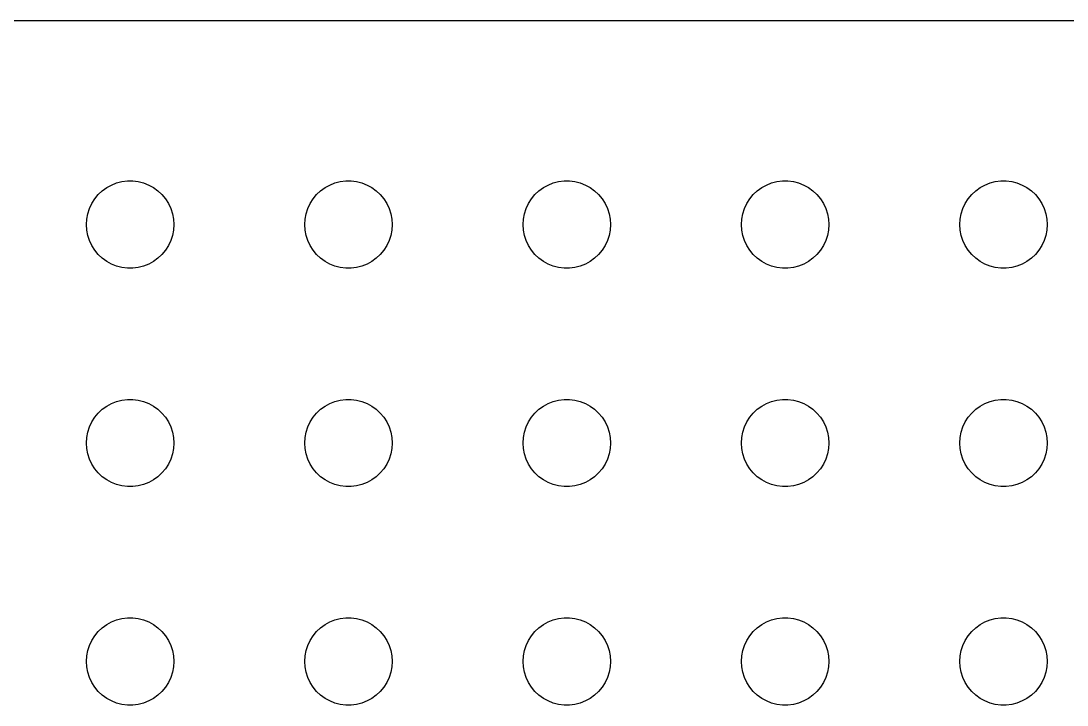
# Model space of a CAD drawing. Header units: metres. Extents: x -134 to 134, y 518 to 1078.
# Drawn here: x -3.75 to 32.18, y 712.5 to 735.99 of the extents above; entities that cross this region are included whole.
import ezdxf

# ---------------------------------------------------------------- set-up
doc = ezdxf.new("R2010")
doc.units = ezdxf.units.M

msp = doc.modelspace()

# ---------------------------------------------------------------- linework, layer by layer
for p, q in [((129.814, 735.99), (-129.814, 735.99)), ((-0.95613, 730.156), (-0.80373, 730.266)), ((-0.80373, 730.266), (-0.63866, 730.357)), ((-0.63866, 730.357), (-0.46352, 730.427)), ((-0.46352, 730.427), (-0.28107, 730.473)), ((-0.28107, 730.473), (-0.09418, 730.497)), ((-0.09418, 730.497), (0.09418, 730.497)), ((0.09418, 730.497), (0.28107, 730.473)), ((0.28107, 730.473), (0.46352, 730.427)), ((0.46352, 730.427), (0.63866, 730.357)), ((0.63866, 730.357), (0.80373, 730.266)), ((0.80373, 730.266), (0.95613, 730.156)), ((6.54385, 730.156), (6.69626, 730.266)), ((6.69626, 730.266), (6.86133, 730.357)), ((6.86133, 730.357), (7.03647, 730.427)), ((7.03647, 730.427), (7.21892, 730.473)), ((7.21892, 730.473), (7.40581, 730.497)), ((7.40581, 730.497), (7.59418, 730.497)), ((7.59418, 730.497), (7.78107, 730.473)), ((7.78107, 730.473), (7.96352, 730.427)), ((7.96352, 730.427), (8.13866, 730.357)), ((8.13866, 730.357), (8.30373, 730.266)), ((8.30373, 730.266), (8.45613, 730.156)), ((14.0439, 730.156), (14.1963, 730.266)), ((14.1963, 730.266), (14.3613, 730.357)), ((14.3613, 730.357), (14.5365, 730.427)), ((14.5365, 730.427), (14.7189, 730.473)), ((14.7189, 730.473), (14.9058, 730.497)), ((14.9058, 730.497), (15.0942, 730.497)), ((15.0942, 730.497), (15.2811, 730.473)), ((15.2811, 730.473), (15.4635, 730.427)), ((15.4635, 730.427), (15.6387, 730.357)), ((15.6387, 730.357), (15.8037, 730.266)), ((15.8037, 730.266), (15.9561, 730.156)), ((21.5439, 730.156), (21.6963, 730.266)), ((21.6963, 730.266), (21.8613, 730.357)), ((21.8613, 730.357), (22.0365, 730.427)), ((22.0365, 730.427), (22.2189, 730.473)), ((22.2189, 730.473), (22.4058, 730.497)), ((22.4058, 730.497), (22.5942, 730.497)), ((22.5942, 730.497), (22.7811, 730.473)), ((22.7811, 730.473), (22.9635, 730.427)), ((22.9635, 730.427), (23.1387, 730.357)), ((23.1387, 730.357), (23.3037, 730.266)), ((23.3037, 730.266), (23.4561, 730.156)), ((29.0439, 730.156), (29.1963, 730.266)), ((29.1963, 730.266), (29.3613, 730.357)), ((29.3613, 730.357), (29.5365, 730.427)), ((29.5365, 730.427), (29.7189, 730.473)), ((29.7189, 730.473), (29.9058, 730.497)), ((29.9058, 730.497), (30.0942, 730.497)), ((30.0942, 730.497), (30.2811, 730.473)), ((30.2811, 730.473), (30.4635, 730.427)), ((30.4635, 730.427), (30.6387, 730.357)), ((30.6387, 730.357), (30.8037, 730.266)), ((30.8037, 730.266), (30.9561, 730.156)), ((-1.31445, 729.723), (-1.21352, 729.882)), ((-1.21352, 729.882), (-1.09344, 730.027)), ((-1.09344, 730.027), (-0.95613, 730.156)), ((0.95613, 730.156), (1.09344, 730.027)), ((1.09344, 730.027), (1.21352, 729.882)), ((1.21352, 729.882), (1.31445, 729.723)), ((6.18553, 729.723), (6.28647, 729.882)), ((6.28647, 729.882), (6.40654, 730.027)), ((6.40654, 730.027), (6.54385, 730.156)), ((8.45613, 730.156), (8.59344, 730.027)), ((8.59344, 730.027), (8.71352, 729.882)), ((8.71352, 729.882), (8.81445, 729.723)), ((13.6855, 729.723), (13.7865, 729.882)), ((13.7865, 729.882), (13.9065, 730.027)), ((13.9065, 730.027), (14.0439, 730.156)), ((15.9561, 730.156), (16.0934, 730.027)), ((16.0934, 730.027), (16.2135, 729.882)), ((16.2135, 729.882), (16.3145, 729.723)), ((21.1855, 729.723), (21.2865, 729.882)), ((21.2865, 729.882), (21.4065, 730.027)), ((21.4065, 730.027), (21.5439, 730.156)), ((23.4561, 730.156), (23.5934, 730.027)), ((23.5934, 730.027), (23.7135, 729.882)), ((23.7135, 729.882), (23.8145, 729.723)), ((28.6855, 729.723), (28.7865, 729.882)), ((28.7865, 729.882), (28.9065, 730.027)), ((28.9065, 730.027), (29.0439, 730.156)), ((30.9561, 730.156), (31.0934, 730.027)), ((31.0934, 730.027), (31.2135, 729.882)), ((31.2135, 729.882), (31.3145, 729.723)), ((-1.45287, 729.373), (-1.39465, 729.552)), ((-1.39465, 729.552), (-1.31445, 729.723)), ((1.31445, 729.723), (1.39465, 729.552)), ((1.39465, 729.552), (1.45287, 729.373)), ((6.04712, 729.373), (6.10533, 729.552)), ((6.10533, 729.552), (6.18553, 729.723)), ((8.81445, 729.723), (8.89465, 729.552)), ((8.89465, 729.552), (8.95287, 729.373)), ((13.5471, 729.373), (13.6053, 729.552)), ((13.6053, 729.552), (13.6855, 729.723)), ((16.3145, 729.723), (16.3947, 729.552)), ((16.3947, 729.552), (16.4529, 729.373)), ((21.0471, 729.373), (21.1053, 729.552)), ((21.1053, 729.552), (21.1855, 729.723)), ((23.8145, 729.723), (23.8947, 729.552)), ((23.8947, 729.552), (23.9529, 729.373)), ((28.5471, 729.373), (28.6053, 729.552)), ((28.6053, 729.552), (28.6855, 729.723)), ((31.3145, 729.723), (31.3947, 729.552)), ((31.3947, 729.552), (31.4529, 729.373)), ((-1.5, 729), (-1.48816, 729.188)), ((-1.48816, 729.188), (-1.45287, 729.373)), ((1.45287, 729.373), (1.48816, 729.188)), ((1.48816, 729.188), (1.5, 729)), ((6, 729), (6.01183, 729.188)), ((6.01183, 729.188), (6.04712, 729.373)), ((8.95287, 729.373), (8.98816, 729.188)), ((8.98816, 729.188), (9, 729)), ((13.5, 729), (13.5118, 729.188)), ((13.5118, 729.188), (13.5471, 729.373)), ((16.4529, 729.373), (16.4882, 729.188)), ((16.4882, 729.188), (16.5, 729)), ((21, 729), (21.0118, 729.188)), ((21.0118, 729.188), (21.0471, 729.373)), ((23.9529, 729.373), (23.9882, 729.188)), ((23.9882, 729.188), (24, 729)), ((28.5, 729), (28.5118, 729.188)), ((28.5118, 729.188), (28.5471, 729.373)), ((31.4529, 729.373), (31.4882, 729.188)), ((31.4882, 729.188), (31.5, 729)), ((-1.48816, 728.812), (-1.5, 729)), ((-1.45287, 728.627), (-1.48816, 728.812)), ((1.48816, 728.812), (1.45287, 728.627)), ((1.5, 729), (1.48816, 728.812)), ((6.01183, 728.812), (6, 729)), ((6.04712, 728.627), (6.01183, 728.812)), ((8.98816, 728.812), (8.95287, 728.627)), ((9, 729), (8.98816, 728.812)), ((13.5118, 728.812), (13.5, 729)), ((13.5471, 728.627), (13.5118, 728.812)), ((16.4882, 728.812), (16.4529, 728.627)), ((16.5, 729), (16.4882, 728.812)), ((21.0118, 728.812), (21, 729)), ((21.0471, 728.627), (21.0118, 728.812)), ((23.9882, 728.812), (23.9529, 728.627)), ((24, 729), (23.9882, 728.812)), ((28.5118, 728.812), (28.5, 729)), ((28.5471, 728.627), (28.5118, 728.812)), ((31.4882, 728.812), (31.4529, 728.627)), ((31.5, 729), (31.4882, 728.812)), ((-1.39465, 728.448), (-1.45287, 728.627)), ((-1.31445, 728.277), (-1.39465, 728.448)), ((1.39465, 728.448), (1.31445, 728.277)), ((1.45287, 728.627), (1.39465, 728.448)), ((6.10533, 728.448), (6.04712, 728.627)), ((6.18553, 728.277), (6.10533, 728.448)), ((8.89465, 728.448), (8.81445, 728.277)), ((8.95287, 728.627), (8.89465, 728.448)), ((13.6053, 728.448), (13.5471, 728.627)), ((13.6855, 728.277), (13.6053, 728.448)), ((16.3947, 728.448), (16.3145, 728.277)), ((16.4529, 728.627), (16.3947, 728.448)), ((21.1053, 728.448), (21.0471, 728.627)), ((21.1855, 728.277), (21.1053, 728.448)), ((23.8947, 728.448), (23.8145, 728.277)), ((23.9529, 728.627), (23.8947, 728.448)), ((28.6053, 728.448), (28.5471, 728.627)), ((28.6855, 728.277), (28.6053, 728.448)), ((31.3947, 728.448), (31.3145, 728.277)), ((31.4529, 728.627), (31.3947, 728.448)), ((-1.21352, 728.118), (-1.31445, 728.277)), ((-1.09344, 727.973), (-1.21352, 728.118)), ((1.21352, 728.118), (1.09344, 727.973)), ((1.31445, 728.277), (1.21352, 728.118)), ((6.28647, 728.118), (6.18553, 728.277)), ((6.40654, 727.973), (6.28647, 728.118)), ((8.71352, 728.118), (8.59344, 727.973)), ((8.81445, 728.277), (8.71352, 728.118)), ((13.7865, 728.118), (13.6855, 728.277)), ((13.9065, 727.973), (13.7865, 728.118)), ((16.2135, 728.118), (16.0934, 727.973)), ((16.3145, 728.277), (16.2135, 728.118)), ((21.2865, 728.118), (21.1855, 728.277)), ((21.4065, 727.973), (21.2865, 728.118)), ((23.7135, 728.118), (23.5934, 727.973)), ((23.8145, 728.277), (23.7135, 728.118)), ((28.7865, 728.118), (28.6855, 728.277)), ((28.9065, 727.973), (28.7865, 728.118)), ((31.2135, 728.118), (31.0934, 727.973)), ((31.3145, 728.277), (31.2135, 728.118)), ((-0.95613, 727.844), (-1.09344, 727.973)), ((-0.80373, 727.734), (-0.95613, 727.844)), ((-0.63866, 727.643), (-0.80373, 727.734)), ((0.80373, 727.734), (0.63866, 727.643)), ((0.95613, 727.844), (0.80373, 727.734)), ((1.09344, 727.973), (0.95613, 727.844)), ((6.54385, 727.844), (6.40654, 727.973)), ((6.69626, 727.734), (6.54385, 727.844)), ((6.86133, 727.643), (6.69626, 727.734)), ((8.30373, 727.734), (8.13866, 727.643)), ((8.45613, 727.844), (8.30373, 727.734)), ((8.59344, 727.973), (8.45613, 727.844)), ((14.0439, 727.844), (13.9065, 727.973)), ((14.1963, 727.734), (14.0439, 727.844)), ((14.3613, 727.643), (14.1963, 727.734)), ((15.8037, 727.734), (15.6387, 727.643)), ((15.9561, 727.844), (15.8037, 727.734)), ((16.0934, 727.973), (15.9561, 727.844)), ((21.5439, 727.844), (21.4065, 727.973)), ((21.6963, 727.734), (21.5439, 727.844)), ((21.8613, 727.643), (21.6963, 727.734)), ((23.3037, 727.734), (23.1387, 727.643)), ((23.4561, 727.844), (23.3037, 727.734)), ((23.5934, 727.973), (23.4561, 727.844)), ((29.0439, 727.844), (28.9065, 727.973)), ((29.1963, 727.734), (29.0439, 727.844)), ((29.3613, 727.643), (29.1963, 727.734)), ((30.8037, 727.734), (30.6387, 727.643)), ((30.9561, 727.844), (30.8037, 727.734)), ((31.0934, 727.973), (30.9561, 727.844)), ((-0.46352, 727.573), (-0.63866, 727.643)), ((-0.28107, 727.527), (-0.46352, 727.573)), ((-0.09418, 727.503), (-0.28107, 727.527)), ((0.09418, 727.503), (-0.09418, 727.503)), ((0.28107, 727.527), (0.09418, 727.503)), ((0.46352, 727.573), (0.28107, 727.527)), ((0.63866, 727.643), (0.46352, 727.573)), ((7.03647, 727.573), (6.86133, 727.643)), ((7.21892, 727.527), (7.03647, 727.573)), ((7.40581, 727.503), (7.21892, 727.527)), ((7.59418, 727.503), (7.40581, 727.503)), ((7.78107, 727.527), (7.59418, 727.503)), ((7.96352, 727.573), (7.78107, 727.527)), ((8.13866, 727.643), (7.96352, 727.573)), ((14.5365, 727.573), (14.3613, 727.643)), ((14.7189, 727.527), (14.5365, 727.573)), ((14.9058, 727.503), (14.7189, 727.527)), ((15.0942, 727.503), (14.9058, 727.503)), ((15.2811, 727.527), (15.0942, 727.503)), ((15.4635, 727.573), (15.2811, 727.527)), ((15.6387, 727.643), (15.4635, 727.573)), ((22.0365, 727.573), (21.8613, 727.643)), ((22.2189, 727.527), (22.0365, 727.573)), ((22.4058, 727.503), (22.2189, 727.527)), ((22.5942, 727.503), (22.4058, 727.503)), ((22.7811, 727.527), (22.5942, 727.503)), ((22.9635, 727.573), (22.7811, 727.527)), ((23.1387, 727.643), (22.9635, 727.573)), ((29.5365, 727.573), (29.3613, 727.643)), ((29.7189, 727.527), (29.5365, 727.573)), ((29.9058, 727.503), (29.7189, 727.527)), ((30.0942, 727.503), (29.9058, 727.503)), ((30.2811, 727.527), (30.0942, 727.503)), ((30.4635, 727.573), (30.2811, 727.527)), ((30.6387, 727.643), (30.4635, 727.573)), ((-0.28107, 722.973), (-0.09418, 722.997)), ((-0.09418, 722.997), (0.09418, 722.997)), ((0.09418, 722.997), (0.28107, 722.973)), ((7.21892, 722.973), (7.40581, 722.997)), ((7.40581, 722.997), (7.59418, 722.997)), ((7.59418, 722.997), (7.78107, 722.973)), ((14.7189, 722.973), (14.9058, 722.997)), ((14.9058, 722.997), (15.0942, 722.997)), ((15.0942, 722.997), (15.2811, 722.973)), ((22.2189, 722.973), (22.4058, 722.997)), ((22.4058, 722.997), (22.5942, 722.997)), ((22.5942, 722.997), (22.7811, 722.973)), ((29.7189, 722.973), (29.9058, 722.997)), ((29.9058, 722.997), (30.0942, 722.997)), ((30.0942, 722.997), (30.2811, 722.973)), ((-1.09344, 722.527), (-0.95613, 722.656)), ((-0.95613, 722.656), (-0.80373, 722.766)), ((-0.80373, 722.766), (-0.63866, 722.857)), ((-0.63866, 722.857), (-0.46352, 722.927)), ((-0.46352, 722.927), (-0.28107, 722.973)), ((0.28107, 722.973), (0.46352, 722.927)), ((0.46352, 722.927), (0.63866, 722.857)), ((0.63866, 722.857), (0.80373, 722.766)), ((0.80373, 722.766), (0.95613, 722.656)), ((0.95613, 722.656), (1.09344, 722.527)), ((6.40654, 722.527), (6.54385, 722.656)), ((6.54385, 722.656), (6.69626, 722.766)), ((6.69626, 722.766), (6.86133, 722.857)), ((6.86133, 722.857), (7.03647, 722.927)), ((7.03647, 722.927), (7.21892, 722.973)), ((7.78107, 722.973), (7.96352, 722.927)), ((7.96352, 722.927), (8.13866, 722.857)), ((8.13866, 722.857), (8.30373, 722.766)), ((8.30373, 722.766), (8.45613, 722.656)), ((8.45613, 722.656), (8.59344, 722.527)), ((13.9065, 722.527), (14.0439, 722.656)), ((14.0439, 722.656), (14.1963, 722.766)), ((14.1963, 722.766), (14.3613, 722.857)), ((14.3613, 722.857), (14.5365, 722.927)), ((14.5365, 722.927), (14.7189, 722.973)), ((15.2811, 722.973), (15.4635, 722.927)), ((15.4635, 722.927), (15.6387, 722.857)), ((15.6387, 722.857), (15.8037, 722.766)), ((15.8037, 722.766), (15.9561, 722.656)), ((15.9561, 722.656), (16.0934, 722.527)), ((21.4065, 722.527), (21.5439, 722.656)), ((21.5439, 722.656), (21.6963, 722.766)), ((21.6963, 722.766), (21.8613, 722.857)), ((21.8613, 722.857), (22.0365, 722.927)), ((22.0365, 722.927), (22.2189, 722.973)), ((22.7811, 722.973), (22.9635, 722.927)), ((22.9635, 722.927), (23.1387, 722.857)), ((23.1387, 722.857), (23.3037, 722.766)), ((23.3037, 722.766), (23.4561, 722.656)), ((23.4561, 722.656), (23.5934, 722.527)), ((28.9065, 722.527), (29.0439, 722.656)), ((29.0439, 722.656), (29.1963, 722.766)), ((29.1963, 722.766), (29.3613, 722.857)), ((29.3613, 722.857), (29.5365, 722.927)), ((29.5365, 722.927), (29.7189, 722.973)), ((30.2811, 722.973), (30.4635, 722.927)), ((30.4635, 722.927), (30.6387, 722.857)), ((30.6387, 722.857), (30.8037, 722.766)), ((30.8037, 722.766), (30.9561, 722.656)), ((30.9561, 722.656), (31.0934, 722.527)), ((-1.31445, 722.223), (-1.21352, 722.382)), ((-1.21352, 722.382), (-1.09344, 722.527)), ((1.09344, 722.527), (1.21352, 722.382)), ((1.21352, 722.382), (1.31445, 722.223)), ((6.18553, 722.223), (6.28647, 722.382)), ((6.28647, 722.382), (6.40654, 722.527)), ((8.59344, 722.527), (8.71352, 722.382)), ((8.71352, 722.382), (8.81445, 722.223)), ((13.6855, 722.223), (13.7865, 722.382)), ((13.7865, 722.382), (13.9065, 722.527)), ((16.0934, 722.527), (16.2135, 722.382)), ((16.2135, 722.382), (16.3145, 722.223)), ((21.1855, 722.223), (21.2865, 722.382)), ((21.2865, 722.382), (21.4065, 722.527)), ((23.5934, 722.527), (23.7135, 722.382)), ((23.7135, 722.382), (23.8145, 722.223)), ((28.6855, 722.223), (28.7865, 722.382)), ((28.7865, 722.382), (28.9065, 722.527)), ((31.0934, 722.527), (31.2135, 722.382)), ((31.2135, 722.382), (31.3145, 722.223)), ((-1.45287, 721.873), (-1.39465, 722.052)), ((-1.39465, 722.052), (-1.31445, 722.223)), ((1.31445, 722.223), (1.39465, 722.052)), ((1.39465, 722.052), (1.45287, 721.873)), ((6.04712, 721.873), (6.10533, 722.052)), ((6.10533, 722.052), (6.18553, 722.223)), ((8.81445, 722.223), (8.89465, 722.052)), ((8.89465, 722.052), (8.95287, 721.873)), ((13.5471, 721.873), (13.6053, 722.052)), ((13.6053, 722.052), (13.6855, 722.223)), ((16.3145, 722.223), (16.3947, 722.052)), ((16.3947, 722.052), (16.4529, 721.873)), ((21.0471, 721.873), (21.1053, 722.052)), ((21.1053, 722.052), (21.1855, 722.223)), ((23.8145, 722.223), (23.8947, 722.052)), ((23.8947, 722.052), (23.9529, 721.873)), ((28.5471, 721.873), (28.6053, 722.052)), ((28.6053, 722.052), (28.6855, 722.223)), ((31.3145, 722.223), (31.3947, 722.052)), ((31.3947, 722.052), (31.4529, 721.873)), ((-1.5, 721.5), (-1.48816, 721.688)), ((-1.48816, 721.688), (-1.45287, 721.873)), ((1.45287, 721.873), (1.48816, 721.688)), ((1.48816, 721.688), (1.5, 721.5)), ((6, 721.5), (6.01183, 721.688)), ((6.01183, 721.688), (6.04712, 721.873)), ((8.95287, 721.873), (8.98816, 721.688)), ((8.98816, 721.688), (9, 721.5)), ((13.5, 721.5), (13.5118, 721.688)), ((13.5118, 721.688), (13.5471, 721.873)), ((16.4529, 721.873), (16.4882, 721.688)), ((16.4882, 721.688), (16.5, 721.5)), ((21, 721.5), (21.0118, 721.688)), ((21.0118, 721.688), (21.0471, 721.873)), ((23.9529, 721.873), (23.9882, 721.688)), ((23.9882, 721.688), (24, 721.5)), ((28.5, 721.5), (28.5118, 721.688)), ((28.5118, 721.688), (28.5471, 721.873)), ((31.4529, 721.873), (31.4882, 721.688)), ((31.4882, 721.688), (31.5, 721.5)), ((-1.48816, 721.312), (-1.5, 721.5)), ((-1.45287, 721.127), (-1.48816, 721.312)), ((1.48816, 721.312), (1.45287, 721.127)), ((1.5, 721.5), (1.48816, 721.312)), ((6.01183, 721.312), (6, 721.5)), ((6.04712, 721.127), (6.01183, 721.312)), ((8.98816, 721.312), (8.95287, 721.127)), ((9, 721.5), (8.98816, 721.312)), ((13.5118, 721.312), (13.5, 721.5)), ((13.5471, 721.127), (13.5118, 721.312)), ((16.4882, 721.312), (16.4529, 721.127)), ((16.5, 721.5), (16.4882, 721.312)), ((21.0118, 721.312), (21, 721.5)), ((21.0471, 721.127), (21.0118, 721.312)), ((23.9882, 721.312), (23.9529, 721.127)), ((24, 721.5), (23.9882, 721.312)), ((28.5118, 721.312), (28.5, 721.5)), ((28.5471, 721.127), (28.5118, 721.312)), ((31.4882, 721.312), (31.4529, 721.127)), ((31.5, 721.5), (31.4882, 721.312)), ((-1.39465, 720.948), (-1.45287, 721.127)), ((-1.31445, 720.777), (-1.39465, 720.948)), ((1.39465, 720.948), (1.31445, 720.777)), ((1.45287, 721.127), (1.39465, 720.948)), ((6.10533, 720.948), (6.04712, 721.127)), ((6.18553, 720.777), (6.10533, 720.948)), ((8.89465, 720.948), (8.81445, 720.777)), ((8.95287, 721.127), (8.89465, 720.948)), ((13.6053, 720.948), (13.5471, 721.127)), ((13.6855, 720.777), (13.6053, 720.948)), ((16.3947, 720.948), (16.3145, 720.777)), ((16.4529, 721.127), (16.3947, 720.948)), ((21.1053, 720.948), (21.0471, 721.127)), ((21.1855, 720.777), (21.1053, 720.948)), ((23.8947, 720.948), (23.8145, 720.777)), ((23.9529, 721.127), (23.8947, 720.948)), ((28.6053, 720.948), (28.5471, 721.127)), ((28.6855, 720.777), (28.6053, 720.948)), ((31.3947, 720.948), (31.3145, 720.777)), ((31.4529, 721.127), (31.3947, 720.948)), ((-1.21352, 720.618), (-1.31445, 720.777)), ((-1.09344, 720.473), (-1.21352, 720.618)), ((-0.95613, 720.344), (-1.09344, 720.473)), ((1.09344, 720.473), (0.95613, 720.344)), ((1.21352, 720.618), (1.09344, 720.473)), ((1.31445, 720.777), (1.21352, 720.618)), ((6.28647, 720.618), (6.18553, 720.777)), ((6.40654, 720.473), (6.28647, 720.618)), ((6.54385, 720.344), (6.40654, 720.473)), ((8.59344, 720.473), (8.45613, 720.344)), ((8.71352, 720.618), (8.59344, 720.473)), ((8.81445, 720.777), (8.71352, 720.618)), ((13.7865, 720.618), (13.6855, 720.777)), ((13.9065, 720.473), (13.7865, 720.618)), ((14.0439, 720.344), (13.9065, 720.473)), ((16.0934, 720.473), (15.9561, 720.344)), ((16.2135, 720.618), (16.0934, 720.473)), ((16.3145, 720.777), (16.2135, 720.618)), ((21.2865, 720.618), (21.1855, 720.777)), ((21.4065, 720.473), (21.2865, 720.618)), ((21.5439, 720.344), (21.4065, 720.473)), ((23.5934, 720.473), (23.4561, 720.344)), ((23.7135, 720.618), (23.5934, 720.473)), ((23.8145, 720.777), (23.7135, 720.618)), ((28.7865, 720.618), (28.6855, 720.777)), ((28.9065, 720.473), (28.7865, 720.618)), ((29.0439, 720.344), (28.9065, 720.473)), ((31.0934, 720.473), (30.9561, 720.344)), ((31.2135, 720.618), (31.0934, 720.473)), ((31.3145, 720.777), (31.2135, 720.618)), ((-0.80373, 720.234), (-0.95613, 720.344)), ((-0.63866, 720.143), (-0.80373, 720.234)), ((-0.46352, 720.073), (-0.63866, 720.143)), ((0.63866, 720.143), (0.46352, 720.073)), ((0.80373, 720.234), (0.63866, 720.143)), ((0.95613, 720.344), (0.80373, 720.234)), ((6.69626, 720.234), (6.54385, 720.344)), ((6.86133, 720.143), (6.69626, 720.234)), ((7.03647, 720.073), (6.86133, 720.143)), ((8.13866, 720.143), (7.96352, 720.073)), ((8.30373, 720.234), (8.13866, 720.143)), ((8.45613, 720.344), (8.30373, 720.234)), ((14.1963, 720.234), (14.0439, 720.344)), ((14.3613, 720.143), (14.1963, 720.234)), ((14.5365, 720.073), (14.3613, 720.143)), ((15.6387, 720.143), (15.4635, 720.073)), ((15.8037, 720.234), (15.6387, 720.143)), ((15.9561, 720.344), (15.8037, 720.234)), ((21.6963, 720.234), (21.5439, 720.344)), ((21.8613, 720.143), (21.6963, 720.234)), ((22.0365, 720.073), (21.8613, 720.143)), ((23.1387, 720.143), (22.9635, 720.073)), ((23.3037, 720.234), (23.1387, 720.143)), ((23.4561, 720.344), (23.3037, 720.234)), ((29.1963, 720.234), (29.0439, 720.344)), ((29.3613, 720.143), (29.1963, 720.234)), ((29.5365, 720.073), (29.3613, 720.143)), ((30.6387, 720.143), (30.4635, 720.073)), ((30.8037, 720.234), (30.6387, 720.143)), ((30.9561, 720.344), (30.8037, 720.234)), ((-0.28107, 720.027), (-0.46352, 720.073)), ((-0.09418, 720.003), (-0.28107, 720.027)), ((0.09418, 720.003), (-0.09418, 720.003)), ((0.28107, 720.027), (0.09418, 720.003)), ((0.46352, 720.073), (0.28107, 720.027)), ((7.21892, 720.027), (7.03647, 720.073)), ((7.40581, 720.003), (7.21892, 720.027)), ((7.59418, 720.003), (7.40581, 720.003)), ((7.78107, 720.027), (7.59418, 720.003)), ((7.96352, 720.073), (7.78107, 720.027)), ((14.7189, 720.027), (14.5365, 720.073)), ((14.9058, 720.003), (14.7189, 720.027)), ((15.0942, 720.003), (14.9058, 720.003)), ((15.2811, 720.027), (15.0942, 720.003)), ((15.4635, 720.073), (15.2811, 720.027)), ((22.2189, 720.027), (22.0365, 720.073)), ((22.4058, 720.003), (22.2189, 720.027)), ((22.5942, 720.003), (22.4058, 720.003)), ((22.7811, 720.027), (22.5942, 720.003)), ((22.9635, 720.073), (22.7811, 720.027)), ((29.7189, 720.027), (29.5365, 720.073)), ((29.9058, 720.003), (29.7189, 720.027)), ((30.0942, 720.003), (29.9058, 720.003)), ((30.2811, 720.027), (30.0942, 720.003)), ((30.4635, 720.073), (30.2811, 720.027)), ((-0.46352, 715.427), (-0.28107, 715.473)), ((-0.28107, 715.473), (-0.09418, 715.497)), ((-0.09418, 715.497), (0.09418, 715.497)), ((0.09418, 715.497), (0.28107, 715.473)), ((0.28107, 715.473), (0.46352, 715.427)), ((7.03647, 715.427), (7.21892, 715.473)), ((7.21892, 715.473), (7.40581, 715.497)), ((7.40581, 715.497), (7.59418, 715.497)), ((7.59418, 715.497), (7.78107, 715.473)), ((7.78107, 715.473), (7.96352, 715.427)), ((14.5365, 715.427), (14.7189, 715.473)), ((14.7189, 715.473), (14.9058, 715.497)), ((14.9058, 715.497), (15.0942, 715.497)), ((15.0942, 715.497), (15.2811, 715.473)), ((15.2811, 715.473), (15.4635, 715.427)), ((22.0365, 715.427), (22.2189, 715.473)), ((22.2189, 715.473), (22.4058, 715.497)), ((22.4058, 715.497), (22.5942, 715.497)), ((22.5942, 715.497), (22.7811, 715.473)), ((22.7811, 715.473), (22.9635, 715.427)), ((29.5365, 715.427), (29.7189, 715.473)), ((29.7189, 715.473), (29.9058, 715.497)), ((29.9058, 715.497), (30.0942, 715.497)), ((30.0942, 715.497), (30.2811, 715.473)), ((30.2811, 715.473), (30.4635, 715.427)), ((-1.09344, 715.027), (-0.95613, 715.156)), ((-0.95613, 715.156), (-0.80373, 715.266)), ((-0.80373, 715.266), (-0.63866, 715.357)), ((-0.63866, 715.357), (-0.46352, 715.427)), ((0.46352, 715.427), (0.63866, 715.357)), ((0.63866, 715.357), (0.80373, 715.266)), ((0.80373, 715.266), (0.95613, 715.156)), ((0.95613, 715.156), (1.09344, 715.027)), ((6.40654, 715.027), (6.54385, 715.156)), ((6.54385, 715.156), (6.69626, 715.266)), ((6.69626, 715.266), (6.86133, 715.357)), ((6.86133, 715.357), (7.03647, 715.427)), ((7.96352, 715.427), (8.13866, 715.357)), ((8.13866, 715.357), (8.30373, 715.266)), ((8.30373, 715.266), (8.45613, 715.156)), ((8.45613, 715.156), (8.59344, 715.027)), ((13.9065, 715.027), (14.0439, 715.156)), ((14.0439, 715.156), (14.1963, 715.266)), ((14.1963, 715.266), (14.3613, 715.357)), ((14.3613, 715.357), (14.5365, 715.427)), ((15.4635, 715.427), (15.6387, 715.357)), ((15.6387, 715.357), (15.8037, 715.266)), ((15.8037, 715.266), (15.9561, 715.156)), ((15.9561, 715.156), (16.0934, 715.027)), ((21.4065, 715.027), (21.5439, 715.156)), ((21.5439, 715.156), (21.6963, 715.266)), ((21.6963, 715.266), (21.8613, 715.357)), ((21.8613, 715.357), (22.0365, 715.427)), ((22.9635, 715.427), (23.1387, 715.357)), ((23.1387, 715.357), (23.3037, 715.266)), ((23.3037, 715.266), (23.4561, 715.156)), ((23.4561, 715.156), (23.5934, 715.027)), ((28.9065, 715.027), (29.0439, 715.156)), ((29.0439, 715.156), (29.1963, 715.266)), ((29.1963, 715.266), (29.3613, 715.357)), ((29.3613, 715.357), (29.5365, 715.427)), ((30.4635, 715.427), (30.6387, 715.357)), ((30.6387, 715.357), (30.8037, 715.266)), ((30.8037, 715.266), (30.9561, 715.156)), ((30.9561, 715.156), (31.0934, 715.027)), ((-1.39465, 714.552), (-1.31445, 714.723)), ((-1.31445, 714.723), (-1.21352, 714.882)), ((-1.21352, 714.882), (-1.09344, 715.027)), ((1.09344, 715.027), (1.21352, 714.882)), ((1.21352, 714.882), (1.31445, 714.723)), ((1.31445, 714.723), (1.39465, 714.552)), ((6.10533, 714.552), (6.18553, 714.723)), ((6.18553, 714.723), (6.28647, 714.882)), ((6.28647, 714.882), (6.40654, 715.027)), ((8.59344, 715.027), (8.71352, 714.882)), ((8.71352, 714.882), (8.81445, 714.723)), ((8.81445, 714.723), (8.89465, 714.552)), ((13.6053, 714.552), (13.6855, 714.723)), ((13.6855, 714.723), (13.7865, 714.882)), ((13.7865, 714.882), (13.9065, 715.027)), ((16.0934, 715.027), (16.2135, 714.882)), ((16.2135, 714.882), (16.3145, 714.723)), ((16.3145, 714.723), (16.3947, 714.552)), ((21.1053, 714.552), (21.1855, 714.723)), ((21.1855, 714.723), (21.2865, 714.882)), ((21.2865, 714.882), (21.4065, 715.027)), ((23.5934, 715.027), (23.7135, 714.882)), ((23.7135, 714.882), (23.8145, 714.723)), ((23.8145, 714.723), (23.8947, 714.552)), ((28.6053, 714.552), (28.6855, 714.723)), ((28.6855, 714.723), (28.7865, 714.882)), ((28.7865, 714.882), (28.9065, 715.027)), ((31.0934, 715.027), (31.2135, 714.882)), ((31.2135, 714.882), (31.3145, 714.723)), ((31.3145, 714.723), (31.3947, 714.552)), ((-1.48816, 714.188), (-1.45287, 714.373)), ((-1.45287, 714.373), (-1.39465, 714.552)), ((1.39465, 714.552), (1.45287, 714.373)), ((1.45287, 714.373), (1.48816, 714.188)), ((6.01183, 714.188), (6.04712, 714.373)), ((6.04712, 714.373), (6.10533, 714.552)), ((8.89465, 714.552), (8.95287, 714.373)), ((8.95287, 714.373), (8.98816, 714.188)), ((13.5118, 714.188), (13.5471, 714.373)), ((13.5471, 714.373), (13.6053, 714.552)), ((16.3947, 714.552), (16.4529, 714.373)), ((16.4529, 714.373), (16.4882, 714.188)), ((21.0118, 714.188), (21.0471, 714.373)), ((21.0471, 714.373), (21.1053, 714.552)), ((23.8947, 714.552), (23.9529, 714.373)), ((23.9529, 714.373), (23.9882, 714.188)), ((28.5118, 714.188), (28.5471, 714.373)), ((28.5471, 714.373), (28.6053, 714.552)), ((31.3947, 714.552), (31.4529, 714.373)), ((31.4529, 714.373), (31.4882, 714.188)), ((-1.5, 714), (-1.48816, 714.188)), ((1.48816, 714.188), (1.5, 714)), ((6, 714), (6.01183, 714.188)), ((8.98816, 714.188), (9, 714)), ((13.5, 714), (13.5118, 714.188)), ((16.4882, 714.188), (16.5, 714)), ((21, 714), (21.0118, 714.188)), ((23.9882, 714.188), (24, 714)), ((28.5, 714), (28.5118, 714.188)), ((31.4882, 714.188), (31.5, 714)), ((-1.48816, 713.812), (-1.5, 714)), ((-1.45287, 713.627), (-1.48816, 713.812)), ((1.48816, 713.812), (1.45287, 713.627)), ((1.5, 714), (1.48816, 713.812)), ((6.01183, 713.812), (6, 714)), ((6.04712, 713.627), (6.01183, 713.812)), ((8.98816, 713.812), (8.95287, 713.627)), ((9, 714), (8.98816, 713.812)), ((13.5118, 713.812), (13.5, 714)), ((13.5471, 713.627), (13.5118, 713.812)), ((16.4882, 713.812), (16.4529, 713.627)), ((16.5, 714), (16.4882, 713.812)), ((21.0118, 713.812), (21, 714)), ((21.0471, 713.627), (21.0118, 713.812)), ((23.9882, 713.812), (23.9529, 713.627)), ((24, 714), (23.9882, 713.812)), ((28.5118, 713.812), (28.5, 714)), ((28.5471, 713.627), (28.5118, 713.812)), ((31.4882, 713.812), (31.4529, 713.627)), ((31.5, 714), (31.4882, 713.812)), ((-1.39465, 713.448), (-1.45287, 713.627)), ((-1.31445, 713.277), (-1.39465, 713.448)), ((1.39465, 713.448), (1.31445, 713.277)), ((1.45287, 713.627), (1.39465, 713.448)), ((6.10533, 713.448), (6.04712, 713.627)), ((6.18553, 713.277), (6.10533, 713.448)), ((8.89465, 713.448), (8.81445, 713.277)), ((8.95287, 713.627), (8.89465, 713.448)), ((13.6053, 713.448), (13.5471, 713.627)), ((13.6855, 713.277), (13.6053, 713.448)), ((16.3947, 713.448), (16.3145, 713.277)), ((16.4529, 713.627), (16.3947, 713.448)), ((21.1053, 713.448), (21.0471, 713.627)), ((21.1855, 713.277), (21.1053, 713.448)), ((23.8947, 713.448), (23.8145, 713.277)), ((23.9529, 713.627), (23.8947, 713.448)), ((28.6053, 713.448), (28.5471, 713.627)), ((28.6855, 713.277), (28.6053, 713.448)), ((31.3947, 713.448), (31.3145, 713.277)), ((31.4529, 713.627), (31.3947, 713.448)), ((-1.21352, 713.118), (-1.31445, 713.277)), ((-1.09344, 712.973), (-1.21352, 713.118)), ((-0.95613, 712.844), (-1.09344, 712.973)), ((1.09344, 712.973), (0.95613, 712.844)), ((1.21352, 713.118), (1.09344, 712.973)), ((1.31445, 713.277), (1.21352, 713.118)), ((6.28647, 713.118), (6.18553, 713.277)), ((6.40654, 712.973), (6.28647, 713.118)), ((6.54385, 712.844), (6.40654, 712.973)), ((8.59344, 712.973), (8.45613, 712.844)), ((8.71352, 713.118), (8.59344, 712.973)), ((8.81445, 713.277), (8.71352, 713.118)), ((13.7865, 713.118), (13.6855, 713.277)), ((13.9065, 712.973), (13.7865, 713.118)), ((14.0439, 712.844), (13.9065, 712.973)), ((16.0934, 712.973), (15.9561, 712.844)), ((16.2135, 713.118), (16.0934, 712.973)), ((16.3145, 713.277), (16.2135, 713.118)), ((21.2865, 713.118), (21.1855, 713.277)), ((21.4065, 712.973), (21.2865, 713.118)), ((21.5439, 712.844), (21.4065, 712.973)), ((23.5934, 712.973), (23.4561, 712.844)), ((23.7135, 713.118), (23.5934, 712.973)), ((23.8145, 713.277), (23.7135, 713.118)), ((28.7865, 713.118), (28.6855, 713.277)), ((28.9065, 712.973), (28.7865, 713.118)), ((29.0439, 712.844), (28.9065, 712.973)), ((31.0934, 712.973), (30.9561, 712.844)), ((31.2135, 713.118), (31.0934, 712.973)), ((31.3145, 713.277), (31.2135, 713.118)), ((-0.80373, 712.734), (-0.95613, 712.844)), ((-0.63866, 712.643), (-0.80373, 712.734)), ((-0.46352, 712.573), (-0.63866, 712.643)), ((-0.28107, 712.527), (-0.46352, 712.573)), ((0.46352, 712.573), (0.28107, 712.527)), ((0.63866, 712.643), (0.46352, 712.573)), ((0.80373, 712.734), (0.63866, 712.643)), ((0.95613, 712.844), (0.80373, 712.734)), ((6.69626, 712.734), (6.54385, 712.844)), ((6.86133, 712.643), (6.69626, 712.734)), ((7.03647, 712.573), (6.86133, 712.643)), ((7.21892, 712.527), (7.03647, 712.573)), ((7.96352, 712.573), (7.78107, 712.527)), ((8.13866, 712.643), (7.96352, 712.573)), ((8.30373, 712.734), (8.13866, 712.643)), ((8.45613, 712.844), (8.30373, 712.734)), ((14.1963, 712.734), (14.0439, 712.844)), ((14.3613, 712.643), (14.1963, 712.734)), ((14.5365, 712.573), (14.3613, 712.643)), ((14.7189, 712.527), (14.5365, 712.573)), ((15.4635, 712.573), (15.2811, 712.527)), ((15.6387, 712.643), (15.4635, 712.573)), ((15.8037, 712.734), (15.6387, 712.643)), ((15.9561, 712.844), (15.8037, 712.734)), ((21.6963, 712.734), (21.5439, 712.844)), ((21.8613, 712.643), (21.6963, 712.734)), ((22.0365, 712.573), (21.8613, 712.643)), ((22.2189, 712.527), (22.0365, 712.573)), ((22.9635, 712.573), (22.7811, 712.527)), ((23.1387, 712.643), (22.9635, 712.573)), ((23.3037, 712.734), (23.1387, 712.643)), ((23.4561, 712.844), (23.3037, 712.734)), ((29.1963, 712.734), (29.0439, 712.844)), ((29.3613, 712.643), (29.1963, 712.734)), ((29.5365, 712.573), (29.3613, 712.643)), ((29.7189, 712.527), (29.5365, 712.573)), ((30.4635, 712.573), (30.2811, 712.527)), ((30.6387, 712.643), (30.4635, 712.573)), ((30.8037, 712.734), (30.6387, 712.643)), ((30.9561, 712.844), (30.8037, 712.734)), ((-0.09418, 712.503), (-0.28107, 712.527)), ((0.09418, 712.503), (-0.09418, 712.503)), ((0.28107, 712.527), (0.09418, 712.503)), ((7.40581, 712.503), (7.21892, 712.527)), ((7.59418, 712.503), (7.40581, 712.503)), ((7.78107, 712.527), (7.59418, 712.503)), ((14.9058, 712.503), (14.7189, 712.527)), ((15.0942, 712.503), (14.9058, 712.503)), ((15.2811, 712.527), (15.0942, 712.503)), ((22.4058, 712.503), (22.2189, 712.527)), ((22.5942, 712.503), (22.4058, 712.503)), ((22.7811, 712.527), (22.5942, 712.503)), ((29.9058, 712.503), (29.7189, 712.527)), ((30.0942, 712.503), (29.9058, 712.503)), ((30.2811, 712.527), (30.0942, 712.503))]:
    msp.add_line(p, q)

doc.saveas('drawing.dxf')
